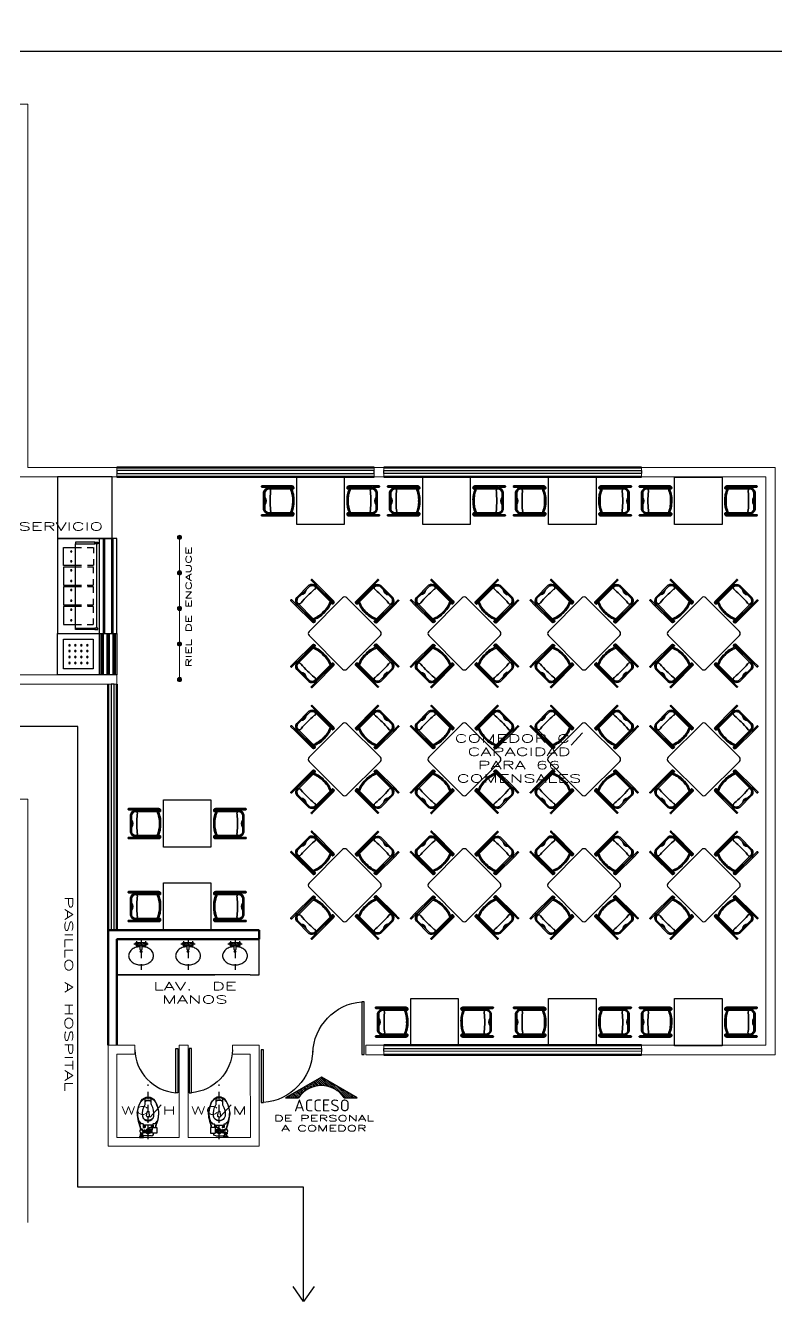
# Model space of a CAD drawing. Header units: millimetres. Extents: x 2523 to 2756, y 378 to 482.
# Drawn here: x 2703.62 to 2716.28, y 406.11 to 427.63 of the extents above; entities that cross this region are included whole.
import ezdxf

# ---------------------------------------------------------------- set-up
doc = ezdxf.new("R2010")
doc.units = ezdxf.units.MM
for name, pattern in [('BLOQUE NUTRICION$0$NUTRICION Y DIETETICA$0$NUTRICION$0$HIDDE50', [0.08, 0.05, -0.03]), ('DIVIDE5', [0.24, 0.12, -0.04, 0, -0.04, 0, -0.04]), ('H100', [0.24, 0.15, -0.09])]:
    doc.linetypes.add(name, pattern=pattern)
doc.layers.get('Defpoints').update_dxf_attribs({"color": 8})
for name, color, linetype in [('A-SIMBOLOGIA', 1, 'Continuous'), ('CANCEL', 6, 'Continuous'), ('MOBILIARIO', 161, 'Continuous'), ('PROYECC', 7, 'H100'), ('TEXT COCINA', 3, 'Continuous')]:
    doc.layers.add(name, color=color, linetype=linetype)
for name, color, linetype, lineweight in [('MOB', 161, 'Continuous', 15), ('MUROS', 7, 'Continuous', 50), ('murosnuevos', 5, 'Continuous', 0)]:
    doc.layers.add(name, color=color, linetype=linetype, lineweight=lineweight)
doc.styles.add('100', font='ROMANS.shx', dxfattribs={"width": 1.8, "height": 0.18})
doc.styles.add('GMI-ISOCPEUR', font='isocpeur.ttf', dxfattribs={"height": 0.3})
doc.styles.get("Standard").update_dxf_attribs({"font": 'arial.ttf'})
doc.dimstyles.get("Standard").update_dxf_attribs({"dimtxt": 0.18, "dimasz": 0.18, "dimexe": 0.18, "dimexo": 0.0625, "dimgap": 0.09, "dimtad": 0, "dimtih": 1, "dimtoh": 1, "dimdec": 4, "dimzin": 0, "dimdsep": 46, "dimtxsty": 'Standard', "dimcen": 0.09, "dimadec": 0, "dimazin": 0, "dimtfac": 1, "dimtdec": 4, "dimtofl": 0, "dimtmove": 0, "dimatfit": 3, "dimfxl": 1, "dimtolj": 1, "dimtzin": 0, "dimarcsym": 0})

# ---------------------------------------------------------------- blocks, each defined once
blk = doc.blocks.new('OVALIN')
at = {"linetype": 'DIVIDE5'}
blk.add_line((0, 0.245), (0, -0.374), dxfattribs=at)
for p, q in [((-0.12, 0.165), (-0.03, 0.165)), ((-0.075, 0.21), (-0.075, 0.12)), ((-0.075, 0.19), (0.075, 0.19)), ((-0.075, 0.14), (-0.02, 0.14)), ((0.02, 0.14), (0.075, 0.14)), ((0.03, 0.165), (0.12, 0.165)), ((0.075, 0.21), (0.075, 0.12))]:
    blk.add_line(p, q)
blk.add_lwpolyline([(-0.02, 0.119, 0.056589), (-0.083, 0.108, 0.084987), (-0.148, 0.075, 0.106288), (-0.195, 0.022, 0.12855), (-0.21, -0.035, 0.12855), (-0.195, -0.092, 0.106288), (-0.148, -0.145, 0.084987), (-0.083, -0.178, 0.074312), (0, -0.19, 0.074312), (0.083, -0.178, 0.084987), (0.148, -0.145, 0.106288), (0.195, -0.092, 0.12855), (0.21, -0.035, 0.12855), (0.195, 0.022, 0.106288), (0.148, 0.075, 0.084987), (0.083, 0.108, 0.056589), (0.02, 0.119, 0.074312)], format="xyb")
blk.add_lwpolyline([(-0.02, 0.15), (-0.02, 0.08, 1), (0.02, 0.08), (0.02, 0.15, 2)], format="xyb", close=True)
for centre, radius in [((-0.075, 0.165), 0.025), ((0, 0.035), 0.0135), ((0.075, 0.165), 0.025)]:
    blk.add_circle(centre, radius)
blk = doc.blocks.new('WCNAO')
for p, q in [((-0.027, 0), (0.205, 0)), ((0.013, 0.146), (0.013, 0.076)), ((0.016, 0.128), (0.044, 0.128)), ((0.016, 0.094), (0.044, 0.094)), ((0.044, 0.128), (0.044, 0.094)), ((0.045, 0.127), (0.045, 0.095)), ((0.061, 0.127), (0.061, 0.095)), ((0.065, 0.011), (0.068, 0.011)), ((0.065, 0.003), (0.068, 0.003)), ((0.075, 0.131), (0.075, 0.091)), ((0.08, 0.068), (0.128, 0.068)), ((0.083, 0.071), (0.124, 0.071)), ((0.124, 0.049), (0.083, 0.049)), ((0.084, 0.05), (0.124, 0.05)), ((0.088, 0.054), (0.088, 0.05)), ((0.104, 0.055), (0.104, -0.055)), ((0.12, 0.054), (0.12, 0.05)), ((0.127, 0.131), (0.126, 0.131)), ((0.126, 0.131), (0.126, 0.13)), ((0.126, 0.092), (0.126, 0.091)), ((0.126, 0.091), (0.127, 0.091)), ((0.127, 0.13), (0.127, 0.131)), ((0.128, 0.13), (0.127, 0.13)), ((0.127, 0.13), (0.127, 0.13)), ((0.127, 0.091), (0.127, 0.092)), ((0.127, 0.092), (0.127, 0.092)), ((0.127, 0.092), (0.128, 0.092)), ((0.128, 0.127), (0.128, 0.13)), ((0.133, 0.127), (0.128, 0.127)), ((0.128, 0.092), (0.128, 0.095)), ((0.128, 0.095), (0.133, 0.095)), ((0.13, 0.127), (0.13, 0.095)), ((0.132, 0.015), (0.139, 0.015)), ((0.133, 0.126), (0.133, 0.127)), ((0.141, 0.126), (0.133, 0.126)), ((0.133, 0.126), (0.133, 0.095)), ((0.133, 0.095), (0.141, 0.096)), ((0.133, 0.095), (0.133, 0.095)), ((0.139, 0.015), (0.139, 0.014)), ((0.139, 0.012), (0.142, 0.012)), ((0.139, 0.004), (0.142, 0.004)), ((0.065, -0.003), (0.068, -0.003)), ((0.065, -0.011), (0.068, -0.011)), ((0.07, -0.003), (0.07, -0.015)), ((0.073, -0.024), (0.077, -0.024)), ((0.08, -0.03), (0.08, -0.027)), ((0.082, -0.035), (0.125, -0.035)), ((0.082, -0.035), (0.082, -0.042)), ((0.083, -0.035), (0.083, -0.042)), ((0.084, -0.032), (0.123, -0.032)), ((0.084, -0.033), (0.123, -0.033)), ((0.084, -0.035), (0.084, -0.042)), ((0.123, -0.035), (0.084, -0.035)), ((0.085, -0.031), (0.098, -0.031)), ((0.085, -0.033), (0.123, -0.033)), ((0.085, -0.034), (0.123, -0.034)), ((0.089, -0.06), (0.089, -0.061)), ((0.092, -0.061), (0.092, -0.066)), ((0.101, -0.035), (0.101, -0.042)), ((0.103, -0.061), (0.103, -0.066)), ((0.105, -0.035), (0.105, -0.042)), ((0.11, -0.031), (0.123, -0.031)), ((0.119, -0.06), (0.119, -0.061)), ((0.122, -0.035), (0.122, -0.042)), ((0.125, -0.035), (0.125, -0.042)), ((0.125, -0.035), (0.125, -0.042)), ((0.126, -0.061), (0.126, -0.066)), ((0.127, -0.03), (0.127, -0.027)), ((0.134, -0.024), (0.131, -0.024)), ((0.134, -0.019), (0.169, -0.019)), ((0.135, -0.019), (0.135, -0.049)), ((0.137, -0.002), (0.137, -0.015)), ((0.139, -0.002), (0.142, -0.002)), ((0.139, -0.011), (0.142, -0.011)), ((0.139, -0.014), (0.142, -0.014))]:
    blk.add_line(p, q)
at = {"linetype": 'DIVIDE5'}
blk.add_line((0.029, 0), (0.894, 0), dxfattribs=at)
for points in [[(0, 0.075), (0.013, 0.076, 0.399817), (0.016, 0.079), (0.016, 0.143, 0.398805), (0.013, 0.146), (0, 0.146)], [(0.08, 0.055), (0.08, 0.068), (0.081, 0.069), (0.126, 0.069), (0.128, 0.068), (0.128, 0.055, -0.414214), (0.126, 0.054), (0.082, 0.054, -0.414214)], [(0.141, 0.126), (0.141, 0.096), (0.141, 0.096, 0.414214), (0.142, 0.097), (0.142, 0.125, 0.414214), (0.141, 0.126)], [(0.359, 0.097, 0.844561), (0.359, -0.097, -4.818418), (0.359, -0.097, 0.16674), (0.551, -0.057, -0.14958), (0.56, -0.054), (0.647, -0.054, -0.609377), (0.653, -0.068, -0.124597), (0.598, -0.124, -0.199306), (0.315, -0.164, -0.1425), (0.232, -0.114, -0.260389), (0.231, -0.111, 0.273396), (0.23, -0.109, -0.258638), (0.228, -0.106), (0.228, -0.085, 0.338787), (0.223, -0.08), (0.213, -0.079, -0.437537), (0.206, -0.072), (0.206, 0.072), (0.206, 0.072, -0.437537), (0.213, 0.079), (0.223, 0.08, 0.338787), (0.228, 0.085), (0.228, 0.105, -0.363172), (0.23, 0.108, 0.273396), (0.231, 0.11, -0.260389), (0.232, 0.113, -0.141983), (0.315, 0.164, -0.199306), (0.598, 0.124, -0.124597), (0.653, 0.068, -0.609377), (0.647, 0.054), (0.56, 0.054, -0.14958), (0.551, 0.057, 0.16674)]]:
    blk.add_lwpolyline(points, format="xyb", close=True)
for points in [[(0.025, -0.059), (0.025, 0.059, -0.31129), (0.048, 0.092), (0.058, 0.095)], [(0.076, 0.131), (0.075, 0.131), (0.062, 0.131), (0.062, 0.131, 0.414214), (0.062, 0.13), (0.062, 0.092, 0.414214), (0.062, 0.091), (0.075, 0.091), (0.076, 0.091), (0.083, 0.088)], [(0.084, 0.069), (0.083, 0.068), (0.083, 0.055, 0.357955), (0.084, 0.054, -10.180721)], [(0.092, 0.032), (0.093, 0.034), (0.094, 0.033, -0.157198), (0.095, 0.031, -0.440142), (0.095, 0.031), (0.093, 0.03), (0.092, 0.03)], [(0.097, 0.069), (0.097, 0.068), (0.097, 0.055, 0.081377), (0.097, 0.054, 0.21304), (0.098, 0.054, 1.088361)], [(0.11, 0.069), (0.111, 0.068), (0.111, 0.055, -0.081377), (0.11, 0.054, -0.21304), (0.11, 0.054, -1.088361)], [(0.116, 0.032), (0.114, 0.034), (0.113, 0.033, 0.157198), (0.112, 0.031, 0.440142), (0.113, 0.031), (0.115, 0.03), (0.115, 0.03)], [(0.124, 0.069), (0.125, 0.068), (0.125, 0.055, -0.357955), (0.123, 0.054, 10.180721)], [(0.142, 0.121), (0.237, 0.15, -0.046595), (0.368, 0.178, -0.118658), (0.464, 0.174, -0.063858), (0.619, 0.116, -0.538954), (0.619, -0.116)], [(0.148, 0.122), (0.148, 0.122, -0.021805), (0.276, 0.148, -0.021805)], [(0.216, 0.079), (0.203, 0.083), (0.17, 0.083, 0.403416), (0.166, 0.079), (0.166, 0.055)], [(0.206, 0.052), (0.203, 0.052), (0.17, 0.051, -0.403416), (0.166, 0.055), (0.166, 0.058)], [(0.32, -0.082, -0.387556), (0.32, 0.082)], [(0.345, -0.006), (0.345, 0.006, -0.13298), (0.348, 0.017, -0.311567), (0.364, 0.025), (0.427, 0.018, -0.337466), (0.435, 0.01, -0.074376), (0.435, -0.01, -1.437936)], [(0.607, 0.054, -0.33397), (0.607, -0.054, -0.33397)], [(0.619, 0.054, -0.293093), (0.619, -0.054, -0.293093)], [(0.654, 0.059, -0.241817), (0.654, -0.059, -0.241817)], [(0.025, -0.059), (0.025, -0.059, 0.31129), (0.048, -0.092), (0.07, -0.098)], [(0.068, -0.014), (0.068, -0.015), (0.07, -0.015, -0.401403), (0.073, -0.018, -4.358208)], [(0.169, -0.019), (0.169, -0.032, 0.048663), (0.169, -0.05), (0.169, -0.148), (0.07, -0.148), (0.07, -0.104, 0.049882), (0.07, -0.083), (0.07, -0.076, -0.409557), (0.079, -0.066, -1.149188)], [(0.093, -0.03), (0.08, -0.03, -0.433337), (0.073, -0.024), (0.073, -0.014)], [(0.087, -0.027), (0.08, -0.027, -0.441214), (0.077, -0.024), (0.077, -0.017)], [(0.115, -0.03), (0.127, -0.03, 0.433337), (0.134, -0.024), (0.134, -0.014)], [(0.121, -0.027), (0.127, -0.027, 0.441214), (0.131, -0.024), (0.131, -0.017)], [(0.134, -0.059), (0.134, -0.062, -0.406767), (0.129, -0.066, 78.452055)], [(0.165, -0.068), (0.158, -0.068), (0.145, -0.067, -0.032805), (0.137, -0.067, 0.057553), (0.129, -0.066, 2.228322)], [(0.206, -0.052), (0.203, -0.052), (0.17, -0.052, 0.055132), (0.169, -0.052, 0.055132)], [(0.216, -0.079), (0.203, -0.083), (0.17, -0.083, -0.055806), (0.169, -0.083, -0.055806)], [(0.169, -0.129), (0.237, -0.15, 0.046595), (0.368, -0.178, 0.118658), (0.464, -0.174, 0.063858), (0.619, -0.116)], [(0.169, -0.127, 0.018071), (0.275, -0.148)], [(0.345, -0.006), (0.345, -0.006, 0.13298), (0.348, -0.017, 0.311567), (0.364, -0.025), (0.427, -0.018, 0.337466), (0.435, -0.01)]]:
    blk.add_lwpolyline(points, format="xyb")
for points in [[(0.045, 0.127), (0.061, 0.127), (0.062, 0.126)], [(0.045, 0.095), (0.061, 0.095), (0.062, 0.096)], [(0.083, 0.088), (0.083, 0.071)], [(0.084, 0.071), (0.083, 0.07), (0.083, 0.07), (0.084, 0.069)], [(0.084, 0.05), (0.083, 0.049), (0.083, 0.024)], [(0.089, 0.05), (0.089, 0.049), (0.089, 0.03)], [(0.089, 0.03), (0.089, 0.029), (0.089, 0.028)], [(0.092, 0.032), (0.092, 0.031), (0.091, 0.029)], [(0.092, 0.049), (0.092, 0.032)], [(0.093, 0.049), (0.093, 0.034)], [(0.114, 0.049), (0.114, 0.034)], [(0.116, 0.049), (0.116, 0.032)], [(0.116, 0.032), (0.116, 0.031), (0.116, 0.029)], [(0.119, 0.05), (0.119, 0.049), (0.119, 0.03)], [(0.119, 0.03), (0.119, 0.029), (0.119, 0.028)], [(0.123, 0.071), (0.124, 0.07), (0.124, 0.07), (0.123, 0.069)], [(0.126, 0.133), (0.126, 0.089), (0.124, 0.088)], [(0.124, 0.088), (0.124, 0.071)], [(0.124, 0.05), (0.124, 0.049), (0.124, 0.024)], [(0.093, -0.03), (0.084, -0.03), (0.084, -0.031), (0.096, -0.031)], [(0.085, -0.035), (0.084, -0.035), (0.084, -0.035), (0.085, -0.034), (0.085, -0.034), (0.084, -0.033), (0.084, -0.033), (0.085, -0.033), (0.085, -0.032), (0.084, -0.032), (0.084, -0.032), (0.085, -0.031), (0.085, -0.031), (0.084, -0.031)], [(0.112, -0.031), (0.123, -0.031), (0.123, -0.03), (0.115, -0.03)], [(0.123, -0.035), (0.123, -0.035), (0.123, -0.035), (0.123, -0.034), (0.123, -0.034), (0.123, -0.033), (0.123, -0.033), (0.123, -0.033), (0.123, -0.032), (0.123, -0.032), (0.123, -0.032), (0.123, -0.031), (0.123, -0.031), (0.123, -0.031)]]:
    blk.add_lwpolyline(points)
for points in [[(0.065, 0.014), (0.065, -0.014), (0.068, -0.014), (0.068, 0.014)], [(0.077, 0), (0.085, 0.019), (0.104, 0.027), (0.123, 0.019), (0.131, 0), (0.123, -0.019), (0.104, -0.027), (0.085, -0.019)], [(0.139, 0.014), (0.139, -0.014), (0.142, -0.014), (0.142, 0.014)], [(0.142, 0.008), (0.142, -0.008), (0.149, -0.008), (0.149, 0.008)], [(0.078, -0.061), (0.078, -0.066), (0.129, -0.066), (0.129, -0.061)], [(0.08, -0.042), (0.08, -0.047), (0.127, -0.047), (0.127, -0.042)], [(0.087, -0.047), (0.087, -0.06), (0.121, -0.06), (0.121, -0.047)]]:
    blk.add_lwpolyline(points, close=True)
for centre, radius in [((0.104, 0), 0.0319), ((0.187, 0.067), 0.00992), ((0.187, -0.067), 0.00992)]:
    blk.add_circle(centre, radius)
for centre, radius, start, end in [((0.104, 0), 0.0386, 176.9006, 183.0994), ((0.104, 0), 0.0386, 122.1267, 158.5656), ((0.104, 0), 0.0381, 122.1267, 158.5656), ((0.079, 0), 0.00893, 136.5573, 197.9751), ((0.104, 0), 0.0324, 129.3014, 170.5175), ((0.104, 0.081), 0.0566, 66.6002, 119.3907), ((0.104, 0.053), 0.0405, 59.5262, 120.392), ((0.11, 0.002), 0.0358, 126.5796, 138.5653), ((0.107, 0), 0.0348, 116.1938, 121.9774), ((0.104, -0.001), 0.0348, 73.9991, 106.0009), ((0.1, 0), 0.0348, 58.0226, 63.8062), ((0.097, 0.002), 0.0358, 41.4347, 53.4204), ((0.104, 0), 0.0386, 21.9331, 57.8736), ((0.104, 0), 0.0381, 22.8779, 57.3502), ((0.104, 0), 0.0324, 27.8304, 50.7138), ((0.129, 0), 0.00866, 342.2474, 44.1555), ((0.104, 0), 0.0386, 201.4304, 218.2908), ((0.104, 0), 0.0381, 202.8501, 217.2125), ((0.047, -0.015), 0.0263, 2.5916, 27.6594), ((0.104, 0), 0.0386, 230.8712, 239.4356), ((0.104, 0), 0.0381, 231.8965, 239.8434), ((0.104, 0), 0.0386, 300.5644, 309.1288), ((0.104, 0), 0.0381, 300.1566, 308.1035), ((0.163, -0.016), 0.0295, 153.7774, 176.602), ((0.138, -0.019), 0.00397, 79.985, 177.2662), ((0.039, -0.04), 0.0964, 349.1789, 9.5229), ((0.104, 0), 0.0381, 330.8763, 337.7969), ((0.104, 0), 0.0386, 331.3317, 338.0669)]:
    blk.add_arc(centre, radius, start, end)
blk = doc.blocks.new('PK100')
at = {"layer": 'CANCEL'}
blk.add_lwpolyline([(-0.978, -0.025), (-0.978, 0.975), (-0.931, 0.975), (-0.931, -0.025), (-0.978, -0.025), (-0.978, 0.965)], dxfattribs=at)
blk.add_arc((-1.019, -0.041), 1.02, 2.3148, 85.014, dxfattribs=at)
blk = doc.blocks.new('BLOQUE NUTRICION$0$NUTRICION Y DIETETICA$0$NUTRICION$0$73010058')
for p, q in [((0, -0.73), (0.7, -0.73)), ((0, -0.75), (0.7, -0.75)), ((0, -0.77), (0.7, -0.77)), ((0, -0.83), (0.7, -0.83)), ((0, -0.85), (0.7, -0.85)), ((0, -0.87), (0.7, -0.87)), ((0, -0.93), (0.7, -0.93)), ((0, -0.95), (0.7, -0.95)), ((0, -0.97), (0.7, -0.97))]:
    blk.add_line(p, q)
for points in [[(0, -0.7), (0.7, -0.7), (0.7, 0), (0, 0)], [(0.1, -0.6), (0.6, -0.6), (0.6, -0.1), (0.1, -0.1)]]:
    blk.add_lwpolyline(points, close=True)
blk.add_lwpolyline([(0, -0.7), (0, -1), (0.7, -1), (0.7, -0.7)])
for centre in [(0.2, -0.2), (0.3, -0.2), (0.4, -0.2), (0.5, -0.2), (0.2, -0.3), (0.2, -0.4), (0.3, -0.3), (0.3, -0.4), (0.4, -0.3), (0.4, -0.4), (0.5, -0.3), (0.5, -0.4), (0.2, -0.5), (0.3, -0.5), (0.4, -0.5), (0.5, -0.5)]:
    blk.add_circle(centre, 0.0125)
blk = doc.blocks.new('BLOQUE NUTRICION$0$NUTRICION Y DIETETICA$0$NUTRICION$0$76091576')
for p, q in [((1.51125, -0.3), (0.08875, -0.3)), ((0, -0.7), (1.6, -0.7)), ((0, -0.77), (1.6, -0.77)), ((0, -0.79), (1.6, -0.79)), ((0.09375, -0.655), (1.51125, -0.655)), ((0, -0.91), (1.6, -0.91)), ((0, -0.93), (1.6, -0.93))]:
    blk.add_line(p, q)
blk.add_lwpolyline([(0, -1), (0, 0), (1.6, 0), (1.6, -1)], close=True)
for points in [[(0.45375, -0.3), (0.45375, -0.0975), (0.14875, -0.0975), (0.14875, -0.3)], [(0.48125, -0.3), (0.48125, -0.0975), (0.78625, -0.0975), (0.78625, -0.3)], [(0.81375, -0.3), (0.81375, -0.0975), (1.11875, -0.0975), (1.11875, -0.3)], [(1.14625, -0.3), (1.14625, -0.0975), (1.45125, -0.0975), (1.45125, -0.3)]]:
    blk.add_lwpolyline(points)
at = {"linetype": 'Continuous'}
for points in [[(0.06375, -0.63), (0.06375, -0.3), (0.08875, -0.3), (0.08875, -0.63)], [(1.53625, -0.63), (1.53625, -0.3), (1.51125, -0.3), (1.51125, -0.63)]]:
    blk.add_lwpolyline(points, dxfattribs=at)
at = {"linetype": 'BLOQUE NUTRICION$0$NUTRICION Y DIETETICA$0$NUTRICION$0$HIDDE50'}
for points in [[(0.14875, -0.3), (0.14875, -0.6025), (0.45375, -0.6025), (0.45375, -0.3)], [(0.78625, -0.3), (0.78625, -0.6025), (0.48125, -0.6025), (0.48125, -0.3)], [(1.11875, -0.3), (1.11875, -0.6025), (0.81375, -0.6025), (0.81375, -0.3)], [(1.45125, -0.3), (1.45125, -0.6025), (1.14625, -0.6025), (1.14625, -0.3)]]:
    blk.add_lwpolyline(points, dxfattribs=at)
for points in [[(0.06375, -0.68), (0.08875, -0.68), (0.08875, -0.63), (0.06375, -0.63)], [(1.53625, -0.68), (1.51125, -0.68), (1.51125, -0.63), (1.53625, -0.63)]]:
    blk.add_lwpolyline(points, close=True, dxfattribs=at)
for centre in [(0.21875, -0.23), (0.38375, -0.23), (0.53625, -0.23), (0.71625, -0.23), (0.86875, -0.23), (1.04875, -0.23), (1.20125, -0.23), (1.38125, -0.23)]:
    blk.add_circle(centre, 0.01)
blk = doc.blocks.new('18140101')
for points in [[(-0.233, 0.028, 0.414214), (-0.243, 0.038, 0.414214), (-0.253, 0.028), (-0.253, -0.066, 0.264601), (-0.236, -0.089, 0.083681), (-0.233, -0.09, 0.837686), (-0.228, -0.071, -0.266327), (-0.233, -0.06)], [(0.145, 0, -0.316702), (0.223, -0.088), (0.223, -0.09), (0.223, -0.461), (0.223, -0.492, 0.448321), (0.233, -0.483), (0.233, -0.09, -0.837686), (0.228, -0.071, 0.266327), (0.233, -0.06), (0.233, 0.028, -0.412657), (0.243, 0.038, -0.415777), (0.253, 0.028), (0.253, -0.066), (0.253, -0.482, -0.505845), (0.213, -0.509, -0.414214), (0.203, -0.499), (0.203, -0.471, -0.122695), (0, -0.509, -0.12866), (-0.203, -0.471), (-0.203, -0.499, -0.414214), (-0.213, -0.509, -0.505845), (-0.253, -0.482), (-0.253, -0.066), (-0.253, 0.028, -0.414214), (-0.243, 0.038, -0.414214), (-0.233, 0.028), (-0.233, -0.06, 0.266327), (-0.228, -0.071, -0.837686), (-0.233, -0.09), (-0.233, -0.483, 0.448321), (-0.223, -0.492), (-0.223, -0.461), (-0.223, -0.09), (-0.223, -0.088, -0.316702), (-0.145, 0)], [(-0.145, -0.02), (0.145, -0.02, -0.295365), (0.203, -0.09, 0.886977), (0.223, -0.09), (0.223, -0.088, 0.316702), (0.145, 0), (-0.145, 0, 0.316702), (-0.223, -0.088), (-0.223, -0.09, 0.886977), (-0.203, -0.09, -0.295365)], [(0.253, 0.028, 0.414214), (0.243, 0.038, 0.414219), (0.233, 0.028), (0.233, -0.06, -0.266327), (0.228, -0.071, 0.990821), (0.236, -0.089, 0.264601), (0.253, -0.066)], [(-0.233, -0.09, -0.083681), (-0.236, -0.089, -0.264601), (-0.253, -0.066), (-0.253, -0.482, 0.505845), (-0.213, -0.509, -0.414214), (-0.223, -0.499), (-0.223, -0.492, -0.451397), (-0.233, -0.483)], [(-0.203, -0.09, -0.904839), (-0.223, -0.09), (-0.223, -0.461, 0.142662), (0, -0.509, 0.135964), (0.223, -0.461), (0.223, -0.09, -0.904839), (0.203, -0.09), (0.203, -0.448, -0.126005), (0, -0.49, -0.133059), (-0.203, -0.448)], [(0.145, -0.02), (0.059, -0.02, -0.353391), (-0.059, -0.02), (-0.145, -0.02, 0.294071), (-0.203, -0.09, 0.45953), (-0.157, -0.116, -0.045445), (0.157, -0.116, 0.577929), (0.203, -0.09, 0.294071)], [(0.145, -0.02, -0.294071), (0.203, -0.09), (0.203, -0.448, -0.126005), (0, -0.49, -0.133059), (-0.203, -0.448), (-0.203, -0.09, -0.294071), (-0.145, -0.02), (-0.059, -0.02), (0.059, -0.02)], [(0.203, -0.09, -0.577929), (0.157, -0.116, 0.045445), (-0.157, -0.116, -0.45953), (-0.203, -0.09), (-0.203, -0.448, 0.133059), (0, -0.49, 0.126005), (0.203, -0.448)], [(0.059, -0.02), (-0.059, -0.02, 0.353391)], [(0.253, -0.066, -0.264601), (0.236, -0.089, -0.083681), (0.233, -0.09), (0.233, -0.483, -0.451397), (0.223, -0.492), (0.223, -0.499, -0.414214), (0.213, -0.509, 0.505845), (0.253, -0.482)], [(-0.203, -0.471, -0.01375), (-0.223, -0.461), (-0.223, -0.499, 0.414214), (-0.213, -0.509, 0.414214), (-0.203, -0.499)], [(0.223, -0.461, -0.013051), (0.203, -0.471), (0.203, -0.499, 0.414214), (0.213, -0.509, 0.414214), (0.223, -0.499)]]:
    blk.add_lwpolyline(points, format="xyb", close=True)
blk = doc.blocks.new('76090784')
blk.add_lwpolyline([(0, -0.05), (0, -0.85, 0.414214), (0.05, -0.9), (0.85, -0.9, 0.414214), (0.9, -0.85), (0.9, -0.05, 0.414214), (0.85, 0), (0.05, 0, 0.414214)], format="xyb", close=True)
blk = doc.blocks.new('A$C0FE56A3F')
blk.add_lwpolyline([(0.596, 0.8), (1.396, 0.8), (1.396, 0), (0.596, 0)], close=True)
at = {"xscale": -1, "rotation": 89.99999999999967}
blk.add_blockref('18140101', (0.038, 0.4), dxfattribs=at)
at = {"rotation": 270.0000000000003}
blk.add_blockref('18140101', (1.954, 0.4), dxfattribs=at)
blk = doc.blocks.new('*U413')
at = {"linetype": 'Continuous'}
h = blk.add_hatch(dxfattribs=at)
h.set_pattern_fill('ANSI31', color=8, scale=0.0072, angle=-90, style=0)
h.set_pattern_definition([(315, (-0.000373, -0.003752), (0.01616446, 0.01616446), [])])
h.paths.add_polyline_path([(0.384, -0.353), (0.605, -0.353), (0, -0.004), (-0.605, -0.353), (-0.384, -0.353, -0.532125)])
at = {"layer": 'A-SIMBOLOGIA'}
blk.add_lwpolyline([(0.384, -0.353), (0.605, -0.353), (0, -0.004), (-0.605, -0.353), (-0.384, -0.353)], dxfattribs=at)
blk.add_arc((0, -0.612), 0.463, 33.9629, 146.0371, dxfattribs=at)
at = {"layer": 'A-SIMBOLOGIA', "style": 'GMI-ISOCPEUR'}
blk.add_text('ACCESO', height=0.2, dxfattribs=at).set_placement((-0.46, -0.583))

msp = doc.modelspace()

# ---------------------------------------------------------------- hatches: boundary and pattern name
at = {"layer": 'MOB'}
for points in [[(2706.1786, 418.9987, -1), (2706.2486, 418.9987, -1)], [(2706.1786, 418.3987, -1), (2706.2486, 418.3987, -1)], [(2706.1786, 417.7987, -1), (2706.2486, 417.7987, -1)], [(2706.1786, 417.1987, -1), (2706.2486, 417.1987, -1)], [(2706.1786, 417.1987, -1), (2706.2486, 417.1987, -1)], [(2706.1786, 416.5972, -1), (2706.2486, 416.5972, -1)]]:
    msp.add_hatch(color=256, dxfattribs=at).paths.add_polyline_path(points)

# ---------------------------------------------------------------- linework, layer by layer
at = {"layer": 'CANCEL'}
for points in [[(2705.1571, 420.1244), (2705.1571, 420.0744), (2709.4978, 420.0774), (2709.4978, 420.1274)], [(2714.0028, 420.1244), (2714.0028, 420.0744), (2709.6578, 420.0774), (2709.6578, 420.1274)], [(2714.0028, 410.3744), (2714.0028, 410.3244), (2709.6578, 410.3274), (2709.6578, 410.3774)]]:
    msp.add_lwpolyline(points, close=True, dxfattribs=at)
msp.add_lwpolyline([(2705.1106, 412.3694), (2705.1086, 416.5194), (2705.0586, 416.5194), (2705.0606, 412.3694)], dxfattribs=at)
at = {"layer": 'Defpoints'}
msp.add_lwpolyline([(2637.7002, 476.1288), (2717.3183, 476.1288), (2717.3183, 427.1975), (2637.7002, 427.1975)], close=True, dxfattribs=at)
at = {"layer": 'MOB', "const_width": 0.02}
for points in [[(2706.2136, 418.3987), (2706.2136, 418.9987)], [(2706.2136, 417.7987), (2706.2136, 418.3987)], [(2706.2136, 417.1987), (2706.2136, 417.7987)], [(2706.2136, 416.5994), (2706.2136, 417.1994)]]:
    msp.add_lwpolyline(points, dxfattribs=at)
at = {"layer": 'MOB'}
for centre in [(2706.2136, 418.9987), (2706.2136, 418.3987), (2706.2136, 417.7987), (2706.2136, 417.1987), (2706.2136, 417.1987), (2706.2136, 416.5994)]:
    msp.add_circle(centre, 0.035, dxfattribs=at)
at = {"layer": 'MOBILIARIO'}
msp.add_line((2705.1571, 411.6194), (2706.8071, 411.6194), dxfattribs=at)
msp.add_lwpolyline([(2705.0771, 420.0193), (2704.1571, 420.0193), (2704.1571, 418.9787), (2705.0771, 418.9787)], close=True, dxfattribs=at)
for points in [[(2707.5568, 411.6194), (2707.5568, 412.2194)], [(2707.4068, 411.6194), (2707.2774, 411.6194), (2705.1571, 411.6194)], [(2707.4068, 411.6194), (2707.5568, 411.6194)]]:
    msp.add_lwpolyline(points, dxfattribs=at)
at = {"layer": 'MUROS'}
msp.add_line((2705.0071, 416.5194), (2705.0071, 410.4294), dxfattribs=at)
for points in [[(2705.1571, 420.1794), (2709.4978, 420.1794)], [(2709.4978, 420.0194), (2705.1571, 420.0194)], [(2714.0028, 420.1794), (2709.6578, 420.1794)], [(2709.6578, 420.0194), (2714.0028, 420.0194)], [(2705.1571, 412.3694), (2705.1571, 416.5194)], [(2707.5568, 412.3694), (2705.0071, 412.3694)], [(2707.5568, 412.2194), (2707.5568, 412.3694)], [(2705.1571, 410.4294), (2705.1571, 412.2194), (2707.5568, 412.2194)], [(2714.0028, 410.4294), (2709.6578, 410.4294)], [(2709.6578, 410.2694), (2714.0028, 410.2694)]]:
    msp.add_lwpolyline(points, dxfattribs=at)
at = {"layer": 'murosnuevos'}
for p, q in [((2703.6571, 420.1794), (2703.6571, 426.3094)), ((2705.1571, 420.0194), (2703.4978, 420.0194)), ((2705.1571, 420.1794), (2703.6571, 420.1794)), ((2709.6578, 420.1794), (2709.4978, 420.1794)), ((2709.6578, 420.0194), (2709.4978, 420.0194)), ((2716.2578, 420.1794), (2714.0071, 420.1794)), ((2716.0978, 420.0194), (2714.0071, 420.0194)), ((2716.0978, 410.4294), (2716.0978, 420.0194)), ((2716.2578, 410.2694), (2716.2578, 420.1794)), ((2693.5578, 414.5794), (2703.6572, 414.5794)), ((2703.6572, 414.5794), (2703.6572, 407.4394)), ((2709.6578, 410.4294), (2709.6578, 410.2694)), ((2714.0028, 410.4294), (2714.0028, 410.2694)), ((2709.3568, 410.2694), (2709.6578, 410.2694)), ((2714.0028, 410.2694), (2716.2578, 410.2694))]:
    msp.add_line(p, q, dxfattribs=at)
for points in [[(2703.6571, 426.3094), (2703.4978, 426.3094)], [(2705.1571, 420.0194), (2705.1571, 420.1794)], [(2714.0028, 420.0194), (2714.0028, 420.1794)], [(2705.1571, 416.5194), (2701.8478, 416.5194), (2701.8478, 418.9787)], [(2701.8478, 418.9787), (2701.9978, 418.9787), (2701.9978, 416.6794), (2705.1571, 416.6794)], [(2705.1571, 416.5194), (2705.1571, 416.6794)], [(2705.0076, 408.7244), (2705.0071, 410.4294)], [(2705.0071, 410.4294), (2705.4569, 410.4294)], [(2705.4569, 410.2794), (2705.4569, 410.4294)], [(2706.2075, 408.8744), (2706.2069, 410.4294)], [(2706.2069, 410.4294), (2706.3569, 410.4294)], [(2706.3575, 408.8744), (2706.3569, 410.4294)], [(2707.1069, 410.2794), (2707.1069, 410.4294)], [(2707.1069, 410.4294), (2707.5568, 410.4294)], [(2707.5574, 408.7244), (2707.5568, 410.4294)], [(2709.3568, 410.2694), (2709.3568, 410.43)], [(2709.6578, 410.4294), (2709.3568, 410.4294)], [(2716.0978, 410.4294), (2714.0028, 410.4294)], [(2705.1571, 410.2794), (2705.4569, 410.2794)], [(2705.1571, 410.2794), (2705.1576, 408.8744), (2706.2075, 408.8744)], [(2706.3575, 408.8744), (2707.4073, 408.8744), (2707.4068, 410.2794)], [(2707.1069, 410.2794), (2707.4068, 410.2794)], [(2705.0076, 408.7244), (2707.5574, 408.7244)]]:
    msp.add_lwpolyline(points, dxfattribs=at)
msp.add_lwpolyline([(2709.4978, 420.1794), (2709.6578, 420.1794), (2709.6578, 420.0194), (2709.4978, 420.0194)], close=True, dxfattribs=at)
at = {"layer": 'TEXT COCINA'}
msp.add_lwpolyline([(2704.5003, 408.0379), (2704.5003, 415.8047), (2701.3075, 415.8047)], dxfattribs=at)

# ---------------------------------------------------------------- block references
at = {"layer": 'CANCEL', "ltscale": 0.5, "yscale": 0.7454653637751818, "zscale": 0.7454653637751818, "rotation": 180}
for p, xscale in [((2705.4569, 410.3544), 0.7454653637751818), ((2707.1069, 410.3544), -0.7454653637751818)]:
    msp.add_blockref('PK100', p, dxfattribs=dict(at, xscale=xscale))
at = {"layer": 'MOBILIARIO'}
for name, p in [('A$C0FE56A3F', (2707.5936, 419.2134)), ('A$C0FE56A3F', (2709.7175, 419.2134)), ('A$C0FE56A3F', (2711.8413, 419.2134)), ('A$C0FE56A3F', (2713.9651, 419.2134)), ('A$C0FE56A3F', (2705.3457, 413.7693)), ('A$C0FE56A3F', (2705.3457, 412.3694)), ('OVALIN', (2705.565, 411.9744)), ('OVALIN', (2706.3569, 411.9744)), ('OVALIN', (2707.1489, 411.9744)), ('A$C0FE56A3F', (2709.5149, 410.4194)), ('A$C0FE56A3F', (2711.8413, 410.4194)), ('A$C0FE56A3F', (2713.9651, 410.4194))]:
    msp.add_blockref(name, p, dxfattribs=at)
at = {"layer": 'MOBILIARIO', "extrusion": (-0.001185, -2.98961e-12, 0.999999), "xscale": -1, "rotation": 89.99999999999977}
for name, p in [('BLOQUE NUTRICION$0$NUTRICION Y DIETETICA$0$NUTRICION$0$76091576', (2704.1552, 418.9787, -3.2065)), ('BLOQUE NUTRICION$0$NUTRICION Y DIETETICA$0$NUTRICION$0$73010058', (2704.1552, 417.3787, -3.2065))]:
    msp.add_blockref(name, p, dxfattribs=at)
at = {"layer": 'MOBILIARIO'}
for name, p, rotation in [('18140101', (2708.2913, 418.0869), 44.99999999999969), ('18140101', (2709.7089, 418.0839), 315.0000000000003), ('18140101', (2710.3097, 418.0869), 44.99999999999969), ('18140101', (2711.7272, 418.0839), 315.0000000000003), ('18140101', (2712.328, 418.0869), 44.99999999999969), ('18140101', (2713.7455, 418.0839), 315.0000000000003), ('18140101', (2714.3463, 418.0869), 44.99999999999969), ('18140101', (2715.7638, 418.0839), 315.0000000000003), ('76090784', (2708.9986, 418.013), 315.0000000000094), ('76090784', (2711.017, 418.013), 315.0000000000094), ('76090784', (2713.0353, 418.013), 315.0000000000094), ('76090784', (2715.0536, 418.013), 315.0000000000094), ('18140101', (2708.2913, 415.9632), 44.99999999999969), ('18140101', (2709.7089, 415.9603), 315.0000000000003), ('18140101', (2710.3097, 415.9632), 44.99999999999969), ('18140101', (2711.7272, 415.9603), 315.0000000000003), ('18140101', (2712.328, 415.9632), 44.99999999999969), ('18140101', (2713.7455, 415.9603), 315.0000000000003), ('18140101', (2714.3463, 415.9632), 44.99999999999969), ('18140101', (2715.7638, 415.9603), 315.0000000000003), ('76090784', (2708.9986, 415.8894), 315.0000000000094), ('76090784', (2711.017, 415.8894), 315.0000000000094), ('76090784', (2713.0353, 415.8894), 315.0000000000094), ('76090784', (2715.0536, 415.8894), 315.0000000000094), ('18140101', (2708.2913, 413.8396), 44.99999999999969), ('18140101', (2709.7089, 413.8366), 315.0000000000003), ('18140101', (2710.3097, 413.8396), 44.99999999999969), ('18140101', (2711.7272, 413.8366), 315.0000000000003), ('18140101', (2712.328, 413.8396), 44.99999999999969), ('18140101', (2713.7455, 413.8366), 315.0000000000003), ('18140101', (2714.3463, 413.8396), 44.99999999999969), ('18140101', (2715.7638, 413.8366), 315.0000000000003), ('76090784', (2708.9986, 413.7657), 315.0000000000094), ('76090784', (2711.017, 413.7657), 315.0000000000094), ('76090784', (2713.0353, 413.7657), 315.0000000000094), ('76090784', (2715.0536, 413.7657), 315.0000000000094), ('WCNAO', (2705.683, 408.8744), 90)]:
    msp.add_blockref(name, p, dxfattribs=dict(at, rotation=rotation))
at = {"layer": 'MOBILIARIO', "xscale": -1}
for name, p, rotation in [('18140101', (2708.2913, 416.6664), 135.0000000000003), ('18140101', (2709.7089, 416.6693), 224.9999999999998), ('18140101', (2710.3097, 416.6664), 135.0000000000003), ('18140101', (2711.7272, 416.6693), 224.9999999999998), ('18140101', (2712.328, 416.6664), 135.0000000000003), ('18140101', (2713.7455, 416.6693), 224.9999999999998), ('18140101', (2714.3463, 416.6664), 135.0000000000003), ('18140101', (2715.7638, 416.6693), 224.9999999999998), ('18140101', (2708.2913, 414.5428), 135.0000000000003), ('18140101', (2709.7089, 414.5457), 224.9999999999998), ('18140101', (2710.3097, 414.5428), 135.0000000000003), ('18140101', (2711.7272, 414.5457), 224.9999999999998), ('18140101', (2712.328, 414.5428), 135.0000000000003), ('18140101', (2713.7455, 414.5457), 224.9999999999998), ('18140101', (2714.3463, 414.5428), 135.0000000000003), ('18140101', (2715.7638, 414.5457), 224.9999999999998), ('18140101', (2708.2913, 412.4191), 135.0000000000003), ('18140101', (2709.7089, 412.422), 224.9999999999998), ('18140101', (2710.3097, 412.4191), 135.0000000000003), ('18140101', (2711.7272, 412.422), 224.9999999999998), ('18140101', (2712.328, 412.4191), 135.0000000000003), ('18140101', (2713.7455, 412.422), 224.9999999999998), ('18140101', (2714.3463, 412.4191), 135.0000000000003), ('18140101', (2715.7638, 412.422), 224.9999999999998), ('WCNAO', (2706.8829, 408.8744), 270)]:
    msp.add_blockref(name, p, dxfattribs=dict(at, rotation=rotation))
at = {"layer": 'PROYECC', "ltscale": 0.5, "xscale": -0.8892597352749855, "yscale": 0.8892597352749855, "zscale": 0.8892597352749855}
msp.add_blockref('PK100', (2708.4586, 410.2974), dxfattribs=at)
at = {"layer": 'PROYECC', "ltscale": 0.5, "xscale": -0.8892597352749855, "yscale": 0.8892597352749855, "zscale": 0.8892597352749855, "rotation": 180}
msp.add_blockref('PK100', (2708.4586, 410.3287), dxfattribs=at)
at = {"layer": 'TEXT COCINA', "xscale": 1.00065239, "yscale": 1.00065239, "zscale": 1.00065239}
msp.add_blockref('*U413', (2708.6048, 409.898), dxfattribs=at)

# ---------------------------------------------------------------- texts
at = {"layer": 'TEXT COCINA', "attachment_point": 5, "style": '100'}
for s, insert, char_height, width in [('AUTOSERVICIO', (2703.8047, 419.1832), 0.135, 0.841036), ('COMEDOR C/ CAPACIDAD PARA 66 COMENSALES', (2711.939, 415.2687), 0.135, 2.656427), ('LAV.  DE MANOS', (2706.4723, 411.3139), 0.135, 1.624646), ('WC/H', (2705.6905, 409.3091), 0.135, 0.650882), ('WC/M', (2706.8789, 409.3091), 0.135, 0.650882), ('DE PERSONAL A COMEDOR', (2708.6507, 409.1126), 0.10125, 2.049059)]:
    msp.add_mtext(s, dxfattribs=dict(at, insert=insert, char_height=char_height, width=width))
for s, insert, char_height, width, rotation in [('RIEL DE ENCAUCE', (2706.3657, 417.825), 0.0945, 2.559469, 90), ('PASILLO A HOSPITAL', (2704.3465, 411.2981), 0.135, 4.778638, 270)]:
    msp.add_mtext(s, dxfattribs=dict(at, insert=insert, char_height=char_height, width=width, rotation=rotation))

# ---------------------------------------------------------------- leaders
at = {"layer": 'TEXT COCINA'}
msp.add_leader([(2708.3063, 406.1068), (2708.3063, 408.0379), (2704.5003, 408.0379)], dimstyle='Standard', override={"dimasz": 0.25, "dimldrblk": 'Open90'}, dxfattribs=at)

doc.saveas('drawing.dxf')
